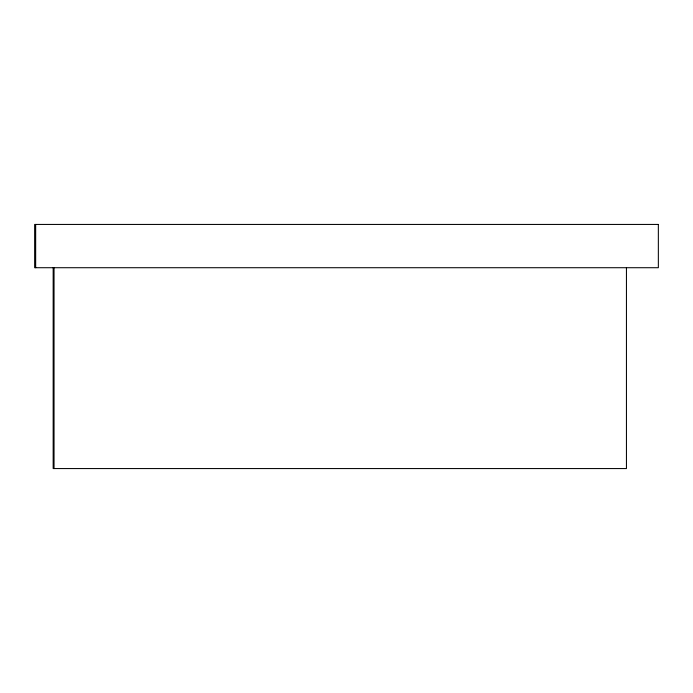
<?xml version="1.0" encoding="UTF-8"?>
<svg xmlns="http://www.w3.org/2000/svg" width="693" height="693" viewBox="0 0 693 693"><rect width="100%" height="100%" fill="white"/><g stroke="black" fill="none" stroke-linecap="round" stroke-linejoin="round"><path stroke-width="1.04" d="M626.446 267.654L626.446 468.563L53.17 468.563L53.17 267.654M54.037 267.654L54.037 468.563M35.664 224.437L35.664 267.715M658.35 224.437L34.65 224.437L34.65 267.715L658.35 267.715L658.35 224.437"/></g></svg>
